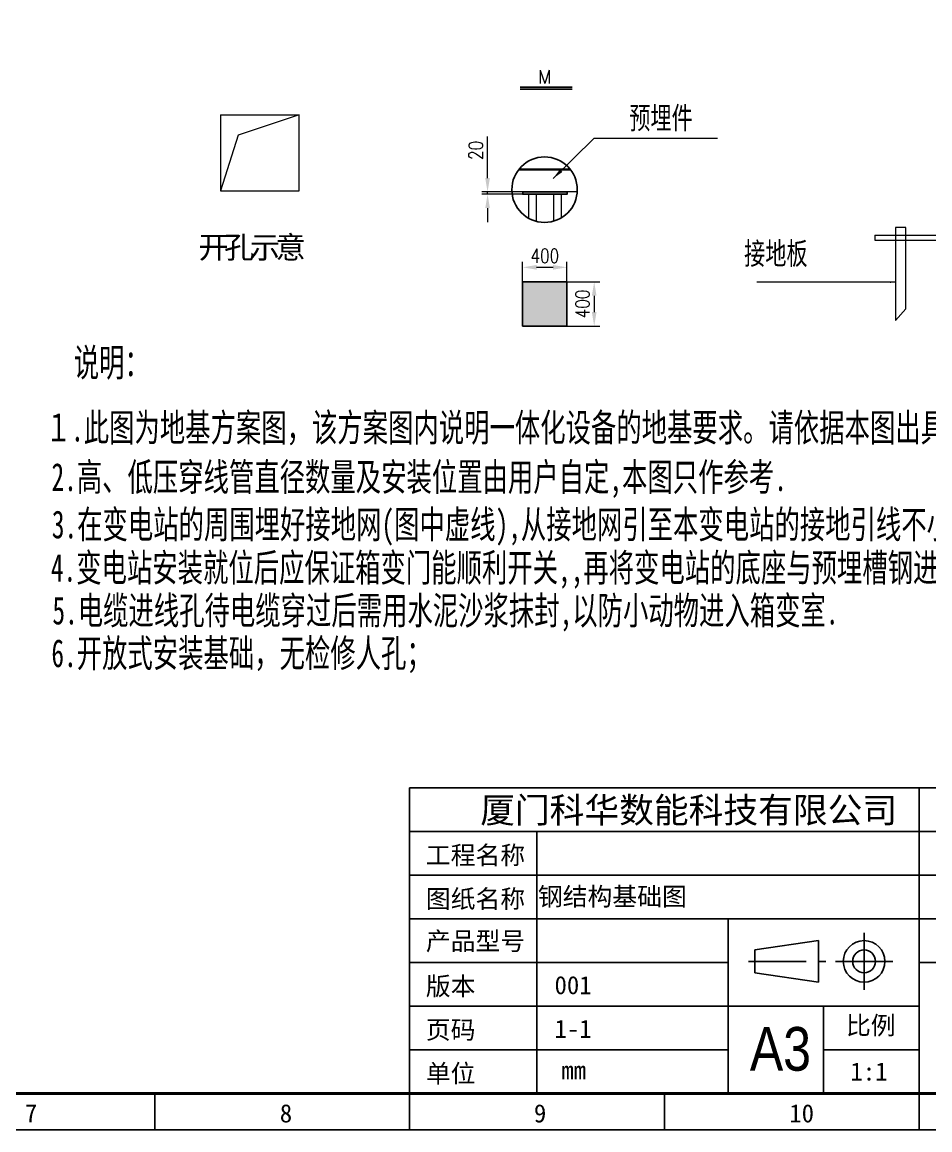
# Model space of a CAD drawing. Header units: millimetres. Extents: x 0 to 87554, y -20854 to 20404.
# Drawn here: x 44877 to 53069, y 0 to 9997 of the extents above; entities that cross this region are included whole.
import ezdxf
from ezdxf.enums import TextEntityAlignment as Align

# ---------------------------------------------------------------- set-up
doc = ezdxf.new("R2010")
doc.units = ezdxf.units.MM
doc.linetypes.add('AM_ISO02W050', pattern=[7.5, 6, -1.5])
doc.linetypes.add('CENTER', pattern=[50.8, 31.75, -6.35, 6.35, -6.35])
doc.layers.get('0').update_dxf_attribs({"lineweight": 15})
doc.layers.get('Defpoints').update_dxf_attribs({"lineweight": 15})
doc.layers.add('FORM', color=7, linetype='Continuous')
doc.layers.add('SB', color=43, linetype='Continuous')
doc.styles.add('gbcbig', font='simplex.shx', dxfattribs={"bigfont": 'gbcbig.shx'})
doc.styles.add('KEHUA', font='STFANGSO.TTF')
doc.styles.get("Standard").update_dxf_attribs({"font": 'isocp.shx', "width": 0.707, "bigfont": 'hztxt.shx'})
doc.styles.add('TH_GBDIM', font='romans.shx', dxfattribs={"width": 0.8, "bigfont": 'gbcbig.shx'})
doc.styles.add('标准', font='simsun.ttc', dxfattribs={"width": 0.667})
doc.styles.add('汉字', font='simsun.ttc', dxfattribs={"width": 0.7})
doc.dimstyles.new('AM_GB$7', dxfattribs={"dimtxt": 5, "dimasz": 100, "dimexe": 1, "dimexo": 1, "dimgap": 5, "dimtad": 1, "dimdsep": 46, "dimtxsty": 'Standard', "dimcen": 0, "dimclrd": 256, "dimclre": 256, "dimclrt": 3, "dimadec": 0, "dimazin": 2, "dimtp": 0.1, "dimtm": 0.1, "dimtfac": 0.71, "dimtmove": 0, "dimatfit": 3, "dimfxl": 1, "dimlwd": -1, "dimlwe": -1, "dimarcsym": 1})
doc.dimstyles.new('ISO-25', dxfattribs={"dimscale": 20, "dimtxt": 2.5, "dimasz": 2.5, "dimexe": 1.25, "dimexo": 0.625, "dimtad": 1, "dimtxsty": 'Standard', "dimcen": 2.5, "dimdle": 5, "dimadec": 0, "dimazin": 0, "dimtfac": 1, "dimtmove": 0, "dimatfit": 3, "dimfxl": 1, "dimarcsym": 0})
doc.dimstyles.new('TH_GBDIM', dxfattribs={"dimscale": 42, "dimtxt": 3, "dimasz": 3, "dimexe": 1.2, "dimexo": 0, "dimgap": 1, "dimtad": 1, "dimdec": 1, "dimlfac": -1.5, "dimdsep": 46, "dimtxsty": 'TH_GBDIM', "dimcen": 2.5, "dimclrd": 130, "dimclre": 130, "dimclrt": 3, "dimadec": 0, "dimazin": 2, "dimtfac": 0.714286, "dimtdec": 1, "dimtmove": 0, "dimatfit": 3, "dimfxl": 1, "dimtolj": 1, "dimtzin": 0, "dimlwd": -1, "dimlwe": -1, "dimarcsym": 0})

# ---------------------------------------------------------------- blocks, each defined once
blk = doc.blocks.new('*D70')
at = {"color": 130, "transparency": 16777216}
for p, q in [((49394.2, 7653.8), (49394.2, 7834.8)), ((49794.3, 7653.8), (49794.3, 7834.8)), ((49520.2, 7784.4), (49668.3, 7784.4))]:
    blk.add_line(p, q, dxfattribs=at)
at = {"color": 130, "lineweight": -3, "transparency": 16777216}
for points in [[(49520.2, 7805.4), (49520.2, 7763.4), (49394.2, 7784.4)], [(49668.3, 7805.4), (49668.3, 7763.4), (49794.3, 7784.4)]]:
    blk.add_solid(points, dxfattribs=at)
at = {"layer": 'Defpoints', "color": 0, "lineweight": -3, "transparency": 16777216}
for p in [(49794.3, 7784.4), (49394.2, 7653.8), (49794.3, 7653.8)]:
    blk.add_point(p, dxfattribs=at)
at = {"color": 3, "transparency": 16777216, "insert": (49594.3, 7889.4), "char_height": 126, "attachment_point": 5, "style": 'TH_GBDIM'}
blk.add_mtext('\\A1;400', dxfattribs=at)
blk = doc.blocks.new('*D71')
at = {"color": 130, "transparency": 16777216}
for p, q in [((49794.3, 7653.8), (50090.1, 7653.8)), ((50039.7, 7527.8), (50039.7, 7379.8)), ((49794.3, 7253.8), (50090.1, 7253.8))]:
    blk.add_line(p, q, dxfattribs=at)
at = {"color": 130, "lineweight": -3, "transparency": 16777216}
for points in [[(50018.7, 7527.8), (50060.7, 7527.8), (50039.7, 7653.8)], [(50018.7, 7379.8), (50060.7, 7379.8), (50039.7, 7253.8)]]:
    blk.add_solid(points, dxfattribs=at)
at = {"layer": 'Defpoints', "color": 0, "lineweight": -3, "transparency": 16777216}
for p in [(49794.3, 7653.8), (49794.3, 7253.8), (50039.7, 7253.8)]:
    blk.add_point(p, dxfattribs=at)
at = {"color": 3, "transparency": 16777216, "insert": (49934.7, 7453.8), "char_height": 126, "attachment_point": 5, "rotation": 90, "style": 'TH_GBDIM'}
blk.add_mtext('\\A1;400', dxfattribs=at)
blk = doc.blocks.new('*D72')
at = {"color": 130, "transparency": 16777216}
for p, q in [((49077.5, 8590.6), (49077.5, 8963.8)), ((49394.2, 8464.6), (49027.1, 8464.6)), ((49394.2, 8444.6), (49027.1, 8444.6)), ((49077.5, 8444.6), (49077.5, 8464.6)), ((49077.5, 8318.6), (49077.5, 8192.6))]:
    blk.add_line(p, q, dxfattribs=at)
at = {"color": 130, "lineweight": -3, "transparency": 16777216}
for points in [[(49056.5, 8590.6), (49098.5, 8590.6), (49077.5, 8464.6)], [(49056.5, 8318.6), (49098.5, 8318.6), (49077.5, 8444.6)]]:
    blk.add_solid(points, dxfattribs=at)
at = {"layer": 'Defpoints', "color": 0, "lineweight": -3, "transparency": 16777216}
for p in [(49077.5, 8464.6), (49394.2, 8464.6), (49394.2, 8444.6)]:
    blk.add_point(p, dxfattribs=at)
at = {"color": 3, "transparency": 16777216, "insert": (48972.5, 8840.2), "char_height": 126, "attachment_point": 5, "rotation": 90, "style": 'TH_GBDIM'}
blk.add_mtext('\\A1;20', dxfattribs=at)
blk = doc.blocks.new('KH01-M017S')
at = {"layer": 'FORM', "color": 8}
for p, q in [((280, 47), (280, 5)), ((280, 47), (415, 47)), ((350, 5), (350, 47)), ((350, 41), (280, 41)), ((297.5, 41), (297.5, 5)), ((350, 41), (415, 41)), ((280, 35), (415, 35)), ((280, 29), (415, 29)), ((323.75, 29), (323.75, 5)), ((280, 23), (323.75, 23)), ((350, 23), (415, 23)), ((280, 17), (350, 17)), ((336.88, 17), (336.88, 5)), ((280, 11), (323.75, 11)), ((336.88, 11), (350, 11))]:
    blk.add_line(p, q, dxfattribs=at)
at = {"layer": 'FORM', "color": 8, "ltscale": 0.3}
for p, q in [((327.45, 24.72), (336.17, 26.01)), ((336.17, 26.01), (336.17, 20.29)), ((327.45, 24.72), (327.45, 21.58)), ((327.45, 21.58), (336.17, 20.29))]:
    blk.add_line(p, q, dxfattribs=at)
at = {"layer": 'FORM', "color": 5, "linetype": 'CENTER', "ltscale": 0.25}
for p, q in [((342.45, 19.22), (342.45, 27.08)), ((326.56, 23.15), (337.17, 23.15)), ((338.52, 23.15), (346.38, 23.15))]:
    blk.add_line(p, q, dxfattribs=at)
at = {"layer": 'FORM', "color": 4}
for p, q in [((245, 0), (245, 5)), ((280, 0), (280, 5)), ((315, 0), (315, 5)), ((350, 0), (350, 5))]:
    blk.add_line(p, q, dxfattribs=at)
at = {"layer": 'FORM', "color": 6}
blk.add_lwpolyline([(0, 297), (420, 297), (420, 0), (0, 0)], close=True, dxfattribs=at)
at = {"layer": 'FORM', "color": 8, "lineweight": 40}
blk.add_lwpolyline([(5, 5), (415, 5), (415, 292), (5, 292)], close=True, dxfattribs=at)
at = {"layer": 'FORM', "color": 8, "ltscale": 0.3}
for radius in [2.86, 1.57]:
    blk.add_circle((342.45, 23.15), radius, dxfattribs=at)
at = {"layer": 'FORM', "color": 8, "style": 'KEHUA'}
for s, p in [('工程名称', (282.23, 36.5)), ('图纸名称', (282.23, 30.5)), ('产品型号', (282.23, 24.7)), ('版本', (282.23, 18.5)), ('比例', (339.96, 13.1)), ('页码', (282.23, 12.5)), ('单位', (282.23, 6.5)), ('1:1', (340.57, 6.77)), ('mm', (300.85, 6.94))]:
    blk.add_text(s, height=2.5, dxfattribs=at).set_placement(p)
at = {"layer": 'FORM', "color": 4, "style": 'KEHUA'}
for s, p in [('7', (227.13, 1.02)), ('8', (262.16, 1.02)), ('9', (297.08, 1.02)), ('10', (332.17, 1.02))]:
    blk.add_text(s, height=2.5, dxfattribs=at).set_placement(p)
at = {"layer": 'FORM', "color": 8, "insert": (326.75, 14.13), "char_height": 6, "width": 13.896, "attachment_point": 1, "style": 'KEHUA'}
blk.add_mtext('{\\fArial Narrow|b0|i0|c0|p34;A3}', dxfattribs=at)
at = {"layer": 'FORM', "color": 8, "style": 'KEHUA'}
blk.add_attdef('公司名称', text='', height=2.5, dxfattribs=at).set_placement((284.94, 43.94), align=Align.MIDDLE_LEFT)
at = {"layer": 'FORM', "color": 4, "style": 'KEHUA'}
for tag, p in [('设计者', (369.07, 43.93)), ('工程名称', (299.91, 37.59)), ('审核者', (369.07, 37.93)), ('标准化', (369.07, 31.93)), ('批准者', (369.07, 25.93))]:
    blk.add_attdef(tag, text='', height=2.5, dxfattribs=at).set_placement(p, align=Align.MIDDLE_LEFT)
for tag, p in [('图纸名称', (299.91, 30.82)), ('产品型号', (299.91, 24.82)), ('版本', (299.91, 18.64)), ('页码', (299.91, 12.64))]:
    blk.add_attdef(tag, p, '', height=2.5, dxfattribs=at)

msp = doc.modelspace()

# ---------------------------------------------------------------- hatches: boundary and pattern name
at = {"lineweight": 25}
h = msp.add_hatch(dxfattribs=at)
h.set_pattern_fill('ANSI37', color=6, scale=2, style=0)
h.set_pattern_definition([(45, (-54197.214, 242829.829), (-4.49012806, 4.49012806), []), (135, (-54197.214, 242829.829), (-4.49012806, -4.49012806), [])])
edge = h.paths.add_edge_path()
edge.add_line((49821.87, 8670.617), (49362.351, 8670.617))
edge.add_arc((49592.111, 8484.986), 295.379, 141.063892, 142.5538003)
edge.add_line((49357.602, 8664.581), (49826.619, 8664.581))
edge.add_arc((49592.111, 8484.986), 295.379, 37.4461997, 38.3025671)
edge.add_arc((49592.111, 8484.986), 295.379, 38.3025671, 38.936108)
h = msp.add_hatch(color=1, dxfattribs=at)
h.dxf.hatch_style = 1
h.paths.add_polyline_path([(49395.503, 8464.568), (49795.54, 8464.568), (49795.54, 8444.556), (49395.503, 8444.556)])
h = msp.add_hatch(color=1, dxfattribs=at)
h.dxf.hatch_style = 1
h.paths.add_polyline_path([(49394.238, 7653.798), (49794.275, 7653.798), (49794.275, 7253.786), (49394.238, 7253.786)])

# ---------------------------------------------------------------- linework, layer by layer
at = {"color": 7}
for p, q in [((46666.587, 9160.756), (47377.318, 9159.643)), ((46666.587, 9160.756), (46666.587, 8476.187)), ((47377.318, 9159.643), (46826.991, 8978.236)), ((47377.318, 8476.187), (47377.318, 9160.756)), ((46826.991, 8978.236), (46667.23, 8476.187)), ((46666.587, 8476.187), (47377.318, 8476.187))]:
    msp.add_line(p, q, dxfattribs=at)
for p, q in [((52760.046, 8143.796), (52760.046, 7304.978)), ((52851.737, 8143.796), (52760.046, 8143.796)), ((52851.737, 7408.836), (52851.737, 8143.796)), ((52571.387, 8073.817), (55512.144, 8073.817)), ((52571.387, 8073.817), (52571.387, 8028.317)), ((52571.387, 8028.317), (55512.144, 8028.317)), ((52760.046, 7304.978), (52851.737, 7408.836))]:
    msp.add_line(p, q)
for points in [[(49357.602, 8664.581), (49826.619, 8664.581)], [(49362.351, 8670.617), (49821.87, 8670.617)], [(49886.782, 8464.556), (49297.439, 8464.556)]]:
    msp.add_lwpolyline(points)
at = {"color": 6, "lineweight": 25}
for points in [[(49357.602, 8664.581), (49826.619, 8664.581)], [(49821.87, 8670.617), (49362.351, 8670.617)]]:
    msp.add_lwpolyline(points, dxfattribs=at)
at = {"color": 1, "lineweight": 25}
for points in [[(49395.503, 8464.568), (49795.54, 8464.568), (49795.54, 8444.556), (49395.503, 8444.556)], [(49394.238, 7653.798), (49794.275, 7653.798), (49794.275, 7253.786), (49394.238, 7253.786)]]:
    msp.add_lwpolyline(points, close=True, dxfattribs=at)
at = {"color": 3}
msp.add_lwpolyline([(49745.507, 8232.561), (49745.507, 8444.556), (49445.503, 8444.556), (49445.503, 8228.559)], dxfattribs=at)
at = {"linetype": 'AM_ISO02W050'}
msp.add_lwpolyline([(49675.507, 8201.624), (49675.507, 8444.556), (49515.503, 8444.556), (49515.503, 8199.714)], dxfattribs=at)
at = {"color": 7, "lineweight": 25}
msp.add_circle((49592.111, 8484.986), 295.379, dxfattribs=at)

# ---------------------------------------------------------------- texts
at = {"color": 3}
for s, height, style, width, p in [('预埋件', 200, '汉字', 0.7, (50356.42, 9032.891)), ('说明：', 251.559, '标准', 0.667, (45342.97, 6799.567)), ('１.此图为地基方案图，该方案图内说明一体化设备的地基要求。请依据本图出具对应的土建施工图纸。', 251.559, '标准', 0.667, (45090.176, 6212.813)), ('2.高、低压穿线管直径数量及安装位置由用户自定,本图只作参考.', 251.559, '标准', 0.667, (45142.417, 5766.415)), ('3.在变电站的周围埋好接地网(图中虚线),从接地网引至本变电站的接地引线不小于两条,其接地电阻不大于4欧.', 251.559, '标准', 0.667, (45145.42, 5338.678)), ('4.变电站安装就位后应保证箱变门能顺利开关,,再将变电站的底座与预埋槽钢进行焊接固定.', 251.559, '标准', 0.667, (45136.721, 4948.191)), ('5.电缆进线孔待电缆穿过后需用水泥沙浆抹封,以防小动物进入箱变室.', 251.559, '标准', 0.667, (45150.847, 4561.583))]:
    msp.add_text(s, height=height, dxfattribs=dict(at, style=style, width=width)).set_placement(p)
at = {"color": 1, "style": '标准', "width": 0.667}
msp.add_text('6.开放式安装基础，无检修人孔；', height=251.559, dxfattribs=at).set_placement((45141.387, 4176.49))
at = {"color": 4, "insert": (46468.588, 8065.225), "char_height": 200, "attachment_point": 1, "style": 'gbcbig'}
msp.add_mtext('{\\fKaiTi|b0|i0|c134|p49;\\T0.8;开孔示意}', dxfattribs=at)
at = {"color": 3, "insert": (51965.62, 8009.841), "char_height": 200, "attachment_point": 3, "style": '汉字'}
msp.add_mtext('接地板', dxfattribs=at)
at = {"layer": 'SB', "color": 7, "ltscale": 20, "insert": (49531.904, 9562.396), "char_height": 120, "attachment_point": 1, "style": 'gbcbig', "bg_fill": 2}
msp.add_mtext('M', dxfattribs=at)

# ---------------------------------------------------------------- dimensions: what is measured, and where the dimension line sits
for base, p1, p2, picture, middle in [((49077.491, 8464.556), (49394.238, 8444.556), (49394.238, 8464.556), '*D72', (48972.491, 8840.156)), ((50039.705, 7253.786), (49794.275, 7653.798), (49794.275, 7253.786), '*D71', (49934.705, 7453.792))]:
    dim = msp.add_linear_dim(base=base, p1=p1, p2=p2, angle=90, dimstyle='TH_GBDIM')
    dim.commit()
    dim.dimension.update_dxf_attribs({"geometry": picture, "text_midpoint": middle})
dim = msp.add_linear_dim(base=(49794.275, 7784.403), p1=(49394.238, 7653.798), p2=(49794.275, 7653.798), dimstyle='TH_GBDIM')
dim.commit()
dim.dimension.update_dxf_attribs({"geometry": '*D70', "text_midpoint": (49594.256, 7889.403)})

# ---------------------------------------------------------------- leaders
at = {"color": 1, "ltscale": 20}
msp.add_leader([(49669.643, 8586.638, 3.233), (50040.222, 8949.176, 3.233), (51152.913, 8949.176, 3.233)], dimstyle='AM_GB$7', override={"dimtad": 0, "dimclrd": 1, "dimfxl": 3}, dxfattribs=at)
at = {"path_type": 1}
msp.add_leader([(52760.046, 7651.275), (51508.418, 7651.275)], dimstyle='ISO-25', override={"dimgap": 5, "dimtad": 0}, dxfattribs=at)

# ---------------------------------------------------------------- next in the draw order: linework, layer by layer
at = {"color": 0, "lineweight": 25}
for p, q in [((49372.277, 9411.29), (49840.303, 9411.29)), ((49372.277, 9391.848), (49840.303, 9391.848))]:
    msp.add_line(p, q, dxfattribs=at)

# ---------------------------------------------------------------- next in the draw order: block references
ref = msp.add_blockref('KH01-M017S', (29985.462, 0), dxfattribs=dict(xscale=65.67391285754275, yscale=65.67391285754275, zscale=65.67391285754275))
ref.add_attrib('图纸名称', '钢结构基础图', (49531.777, 2024.057), dxfattribs={"layer": 'FORM', "color": 4, "height": 164.1848, "style": 'KEHUA'})
ref.add_attrib('版本', '001', (49681.714, 1224.031), dxfattribs={"layer": 'FORM', "color": 4, "height": 164.1848, "style": 'KEHUA'})
ref.add_attrib('页码', '1-1', (49681.714, 829.987), dxfattribs={"layer": 'FORM', "color": 4, "height": 164.1848, "style": 'KEHUA'})
ref.add_attrib('公司名称', '厦门科华数能科技有限公司', dxfattribs={"layer": 'FORM', "color": 8, "height": 229.8587, "style": 'KEHUA'}).set_placement((49010.915, 2885.974), align=Align.MIDDLE_LEFT)

doc.saveas('drawing.dxf')
